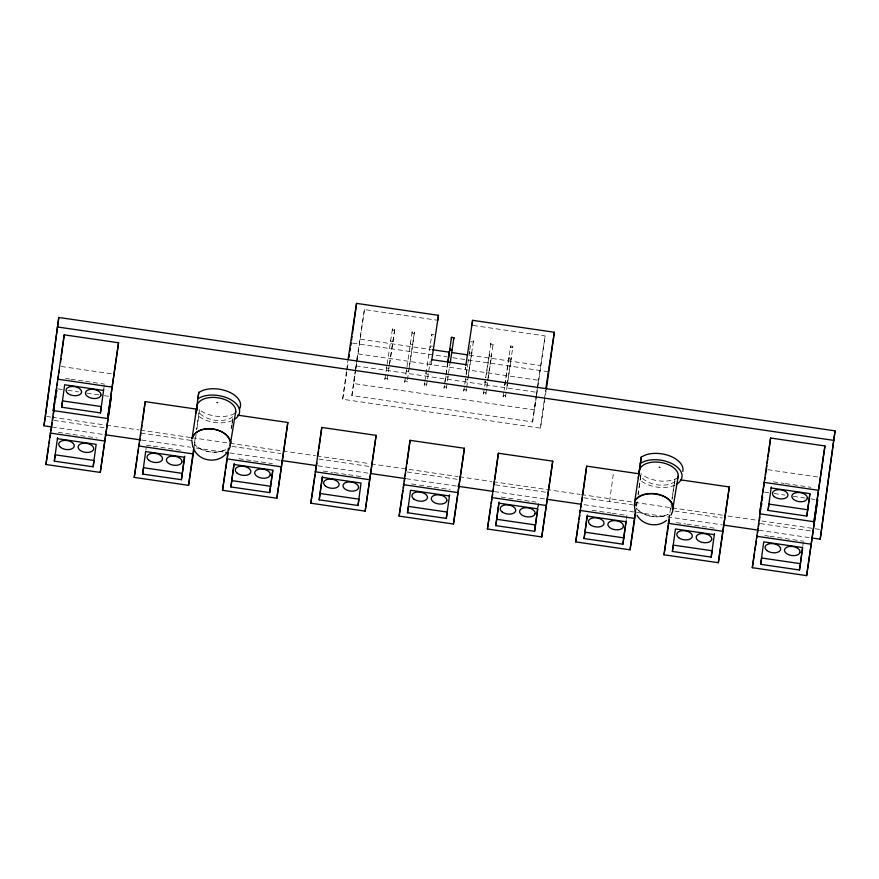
<?xml version="1.0" encoding="UTF-8"?>
<svg xmlns="http://www.w3.org/2000/svg" width="879" height="879" viewBox="0 0 879 879"><rect width="100%" height="100%" fill="white"/><g stroke="black" fill="none" stroke-linecap="round" stroke-linejoin="round"><path stroke-width="0.66" stroke-dasharray="4.39 3.3" d="M103.722 389.397L104.26 385.431M196.149 434.468L194.446 446.4M196.863 429.227L199.533 409.581L196.489 429.721M231.54 428.952L232.243 423.711M232.43 422.403L232.957 418.47M546.134 390.584L540.453 428.139L342.667 399.253L346.425 371.575M346.601 370.257L347.853 361.027M536.432 396.495L532.586 421.953L351.875 395.55L354.984 372.641M355.171 371.29L356.709 360.555M355.523 370.048L353.699 383.53L534.41 409.922L536.234 396.451M355.709 368.697L357.72 353.874L538.431 380.277L536.421 395.1M355.929 368.751L364.422 309.562L437.775 320.275M384.87 379.442L385.046 378.102L387.375 378.442L387.199 379.783L384.87 379.442L392.452 328.68L394.781 329.021L387.199 379.783M386.705 366.664L386.518 368.004L388.848 368.345L394.781 329.021M392.452 328.68L392.265 330.021L394.594 330.361M404.692 382.288L404.878 380.937L407.208 381.277L407.021 382.629L404.692 382.288L405.516 376.86M406.428 369.685L406.252 371.037L408.581 371.377L414.503 332.042L412.174 331.702L405.691 375.52M412.174 331.702L411.998 333.053L414.328 333.394L407.021 382.629M414.328 333.394L414.503 332.042M424.216 385.288L424.414 383.848L426.744 384.189L426.546 385.628L424.216 385.288L424.634 382.574M426.084 372.465L425.897 373.905L428.227 374.245L428.414 372.806M434.16 334.822L431.831 334.481L431.633 335.921L433.962 336.261M431.578 360.884L431.084 364.587L431.479 361.906M444.027 388.133L444.214 386.694L446.543 387.035L446.356 388.474L444.027 388.133L444.433 385.42M448.125 375.674L447.927 377.113L445.598 376.772M465.573 367.114L465.233 369.576L465.639 366.895M463.727 390.99L463.925 389.551L466.244 389.891L466.057 391.331L463.727 390.99L464.541 385.485M465.474 378.19L465.288 379.629L467.617 379.97L473.55 340.547L471.221 340.206M469.661 351.567L469.474 353.006L471.792 353.347L471.99 351.908L469.661 351.567L469.254 354.281M473.55 340.547L473.352 341.986L471.023 341.645L469.177 353.852M487.307 382.881L484.977 382.541L485.175 381.101M483.472 393.935L483.659 392.495L485.988 392.836L485.801 394.275L483.472 393.935L485.713 378.926M489.405 354.512L489.207 355.951L491.537 356.292L491.735 354.852L489.405 354.512L485.933 377.651M490.911 343.118L490.724 344.557L493.053 344.898L493.24 343.458L490.911 343.118L484.977 382.541M503.118 396.825L503.315 395.385L505.645 395.726L505.447 397.165L503.118 396.825L503.931 391.309M504.689 385.376L510.633 345.952L512.951 346.293L507.018 385.705L504.689 385.376L504.887 383.936M509.062 357.401L508.864 358.841L511.193 359.181L511.391 357.742L509.062 357.401L504.15 390.034M510.633 345.952L510.435 347.392L512.765 347.721L512.951 346.293M507.018 385.705L507.216 384.277M532.586 421.953L535.696 399.044M535.882 397.693L545.134 335.954L473.254 325.461M536.64 395.154L545.134 335.954M540.453 428.139L544.211 400.472M544.387 399.154L545.639 389.924M537.882 507.798L538.607 502.513L537.838 507.579M609.576 501.546L613.674 471.408M626.364 519.379L626.903 515.413M637.286 501.59L636.143 509.545M638.176 495.031L641.022 474.067L637.978 494.218M670.886 509.172L671.424 505.238M672.314 498.69L674.984 479.033L671.93 499.173M802.78 546.496L803.318 542.53M145.837 450.312L146.222 447.785M194.457 443.148L195.468 436.434M231.463 427.963L231.869 425.282M232.067 423.942L232.88 418.569M342.667 399.253L348.348 361.687M356.918 359.225L364.422 309.562M351.875 395.55L355.731 370.092M424.832 381.211L431.831 334.481M426.546 385.628L427.359 380.113M427.579 378.838L430.238 361.126M447.642 363.126L444.631 383.98L445.873 375.926M446.071 374.564L447.719 363.719M446.356 388.474L449.971 363.466M466.101 374.201L467.123 367.345M464.749 384.211L465.969 375.992M466.189 374.718L467.815 363.785M468.035 362.511L468.43 359.709M466.057 391.331L466.463 388.617M466.672 387.265L471.99 351.908M487.702 380.091L493.24 343.458M485.801 394.275L486.603 388.76M486.823 387.485L488.043 379.267M488.263 377.992L491.735 354.852M505.447 397.165L511.391 357.742M636.143 506.293L636.759 502.272M669.908 512.6L671.116 504.546M217.102 403.109L217.311 402.153M659.558 467.749L659.766 466.793M668.425 514.226C658.162 519.236 643.78 516.973 636.297 508.117C643.615 516.951 657.481 518.874 667.809 514.644M432.49 346.205L430.161 345.865L429.963 347.304L432.292 347.644M360.401 339.206L431.314 349.567M469.265 355.116L541.112 365.609M352.545 343.107L447.367 356.951M452.795 357.742L548.979 371.795M355.907 365.906L536.619 392.298M61.31 366.477L111.567 373.817M767.686 469.661L817.953 477.011M65.628 378.442L69.639 379.025M70.979 379.223L84.362 381.178M85.702 381.376L104.436 384.112M773.344 481.824L784.057 483.395M785.386 483.582L810.823 487.296M58.256 388.936L62.332 389.54M67.771 390.331L78.638 391.913M86.779 393.111L99.008 394.891M104.447 395.682L108.524 396.286M764.631 492.13L768.707 492.723M774.146 493.515L785.013 495.108M793.166 496.294L805.384 498.085M810.823 498.876L814.899 499.47M46.741 416.492L50.817 417.085M52.169 417.283L105.095 425.018M106.458 425.216L139.025 429.974M140.376 430.172L190.589 437.511M191.952 437.709L228.595 443.06M229.946 443.258L281.511 450.795M282.873 450.993L315.44 455.751M316.803 455.948L369.729 463.672M371.081 463.87L457.937 476.561M459.288 476.759L491.855 481.516M493.218 481.714L580.074 494.405M581.426 494.602L670.996 507.688M672.347 507.886L722.56 515.215M727.988 516.017L756.489 520.17M761.917 520.972L820.272 529.488M53.982 420.382L106.963 428.128M140.926 433.083L192.545 440.632M231.935 446.378L280.84 453.52M318.879 459.08L369.136 466.419M407.175 471.979L458.794 479.516M495.47 484.878L545.738 492.218M583.766 497.778L632.671 504.92M674.786 511.073L722.329 518.017M760.368 523.576L810.625 530.916M52.092 426.985L103.656 434.512M141.662 440.06L190.512 447.202M195.94 447.993L224.442 452.158M229.869 452.949L280.082 460.288M318.077 465.837L369.641 473.374M406.285 478.725L456.498 486.054M494.492 491.614L544.705 498.942M584.063 504.689L635.627 512.226M636.989 512.424L722.483 524.917M759.126 530.268L809.328 537.596M58.311 432.347L71.693 434.303M73.023 434.501L97.119 438.017M146.606 445.246L151.957 446.027M153.298 446.224L182.744 450.531M238.912 458.739L252.295 460.684M253.635 460.882L272.38 463.618M323.197 471.045L332.57 472.419M333.91 472.605L347.293 474.561M348.622 474.759L362.005 476.715M411.493 483.944L418.184 484.922M419.525 485.12L432.907 487.076M434.248 487.274L450.312 489.614M501.129 497.042L515.852 499.195M517.193 499.382L530.575 501.338M531.916 501.535L535.926 502.118M592.105 510.325L610.839 513.061M612.18 513.259L625.562 515.215M676.39 522.642L685.752 524.005M687.092 524.203L708.507 527.334M709.847 527.532L715.198 528.312M764.686 535.542L768.696 536.124M770.037 536.322L803.494 541.211M658.832 467.123L660.503 467.408M216.377 402.494L218.047 402.78M232.693 416.778A19.613 11.328 8.6 0 1 212.872 419.876A19.613 11.328 8.6 0 1 197.292 409.515M232.693 420.349A23.535 13.603 8.6 0 1 197.654 415.393M234.704 413.471A23.535 13.603 8.6 0 1 198.61 409.065M675.149 481.417A19.613 11.328 8.6 0 1 655.327 484.505A19.613 11.328 8.6 0 1 639.747 474.155M675.149 484.977A23.535 13.603 8.6 0 1 640.11 480.033M678.127 477.506A23.535 13.603 8.6 0 1 641.066 473.704M390.792 340.118L390.606 341.459L392.935 341.799L393.122 340.459L390.792 340.118M410.614 342.953L410.438 344.304L412.767 344.645L412.943 343.293L410.614 342.953M225.969 449.587C215.893 454.465 202.28 452.355 194.402 444.313C202.324 452.311 215.915 454.553 225.969 449.587"/><path stroke-width="1.32" d="M52.092 426.985L43.95 425.788L58.805 317.462L835.05 430.853L820.195 539.19L812.053 537.992M45.389 416.294L58.805 317.462M100.261 472.441L111.237 396.682L100.261 472.441L45.928 464.497L54.058 407.537M53.245 410.592L64.222 334.833L118.555 342.766L107.59 418.536L53.245 410.592L56.695 387.76M52.63 420.184L53.158 416.261M53.52 413.635L54.048 409.702M55.476 399.22L55.827 396.605M56.366 392.671L56.717 390.056L56.289 392.77M60.486 362.346L61.014 358.412M61.376 355.797L64.222 334.833M54.3 461.145L55.256 454.817L94.064 460.486L93.108 466.815L54.3 461.145L57.585 437.632M61.618 407.23L62.574 400.901L101.393 406.57L100.437 412.899L61.618 407.23L64.672 384.771L103.48 390.441M93.108 466.815L96.163 444.345L57.344 438.676M100.437 412.899L103.722 389.397M107.59 418.536L118.555 342.766M194.039 449.081L188.556 485.34L134.223 477.396L145.2 401.637L196.819 409.174M141.464 429.15L141.991 425.227M142.354 422.601L145.2 401.637M142.596 474.045L145.65 451.575L184.458 457.245L181.404 479.714L142.596 474.045L143.552 467.716L182.371 473.385L181.404 479.714M182.546 472.056L184.7 456.201M195.863 413.372L198.808 392.364L203.082 390.309A23.535 13.603 8.6 0 1 230.705 392.803A23.535 13.603 8.6 0 1 239.451 409.043M188.556 485.34L193.841 447.18M237.572 415.13L287.829 422.48L276.852 498.239L222.519 490.295L228.419 448.114M230.891 486.944L233.946 464.475L272.754 470.144L269.71 492.614L230.891 486.944L234.188 463.431M269.71 492.614L272.82 470.419M276.852 498.239L287.829 422.48M310.814 503.195L321.791 427.436L376.124 435.369L365.159 511.138L310.814 503.195L315.078 475.001M318.055 454.948L318.583 451.026M318.945 448.4L321.791 427.436M319.187 499.843L322.241 477.374L361.049 483.043L358.006 505.513L319.187 499.843L322.483 476.33M351.545 340.272L352.083 336.316M352.446 333.679L356.555 303.376L438.456 315.33L437.775 320.275M365.159 511.138L376.124 435.369M399.11 516.094L410.086 440.335L464.42 448.268L453.454 524.038L399.11 516.094L402.978 490.581M405.999 470.474L406.527 466.54M406.889 463.925L410.086 440.335M407.482 512.743L408.449 506.403L447.257 512.072L446.301 518.412L407.482 512.743L410.537 490.273L449.356 495.943M449.96 348.71L449.762 350.15L452.092 350.49L452.289 349.051M451.345 338.789L451.542 337.349L453.872 337.69L453.674 339.129M471.935 325.263L472.605 320.33L554.341 332.262L546.342 389.232M446.301 518.412L449.587 494.899M453.454 524.038L464.42 448.268M487.416 528.993L498.382 453.234L552.726 461.167L541.75 536.937L487.416 528.993L490.867 506.161M494.119 484.681L494.47 482.055M494.822 479.44L498.382 453.234M495.789 525.631L498.832 503.173L537.651 508.842L534.597 531.301L495.789 525.631L499.074 502.129M534.597 531.301L537.706 509.117M541.75 536.937L552.726 461.167M635.737 512.226L630.045 549.825L575.712 541.893L586.678 466.134L639.659 473.869M582.766 494.954L586.678 466.134M584.085 538.53L587.128 516.072L625.947 521.741L622.892 544.2L584.085 538.53L587.37 515.028M622.892 544.2L626.189 520.698M638.319 478.011L641.274 457.003L645.538 454.948A23.535 13.603 8.6 0 1 671.446 456.619A23.535 13.603 8.6 0 1 682.807 471.441M639.275 471.682L641.274 457.003M630.045 549.825L635.539 510.325M680.412 479.824L729.317 486.966L718.341 562.725L664.008 554.792L669.501 515.292M672.38 551.43L673.336 545.101L712.144 550.77L711.188 557.099L672.38 551.43L675.435 528.971L714.242 534.641M711.188 557.099L714.484 533.597M718.341 562.725L729.317 486.966M806.636 575.624L817.613 499.865L806.636 575.624L752.303 567.691L760.84 508.04M759.632 513.786L770.597 438.017L824.941 445.961L813.965 521.719L759.632 513.786L762.467 494.987M759.357 520.753L759.895 516.83M761.324 506.348L761.675 503.722M762.214 499.788L762.565 497.173M766.323 469.463L766.862 465.54M767.213 462.914L767.752 458.981M768.103 456.366L770.597 438.017M760.676 564.329L763.73 541.871L802.538 547.54L799.483 569.999L760.676 564.329L761.632 558L800.45 563.67L802.604 547.815M809.922 493.91L806.812 516.094L768.004 510.424L771.29 486.911M806.812 516.094L809.867 493.635L771.048 487.966M813.965 521.719L824.941 445.961M820.195 539.19L835.05 430.853M43.95 425.788L45.181 417.657M57.102 385.079L57.509 382.398M57.915 379.706L58.53 375.674M58.937 372.993L59.343 370.312M54.465 404.856L54.872 402.164M55.476 398.143L55.882 395.451M45.928 464.497L48.774 445.697M49.18 443.016L49.587 440.335M49.982 437.643L50.597 433.611M51.004 430.93L51.411 428.249M51.817 425.557L52.224 422.876M134.223 477.396L137.476 455.915M137.882 453.223L138.486 449.202M138.893 446.51L139.3 443.829M139.706 441.148L140.113 438.456M140.519 435.775L140.926 433.083M198.808 392.364L197.852 398.692L202.126 396.638A23.535 13.603 8.6 0 1 232.847 400.978A23.535 13.603 8.6 0 1 234.715 419.206M192.094 438.302L196.863 406.505M222.519 490.295L225.365 471.496M225.771 468.815L227.189 459.409M227.595 456.728L228.002 454.036M230.067 445.95L235.759 411.46M315.693 470.968L316.912 462.914M348.04 359.72L356.555 303.376M348.952 357.665L349.359 354.973M349.974 350.952L350.38 348.271M350.787 345.59L351.193 342.909M358.006 505.513L358.962 499.173L320.143 493.504M403.384 487.9L403.988 483.868M404.395 481.187L404.801 478.495M405.208 475.814L405.615 473.122M431.688 360.566L438.456 315.33M447.653 363.214L451.542 337.349M447.916 362.357L449.565 351.501M450.246 362.697L453.872 337.69M465.837 365.554L472.605 320.33M491.273 503.48L491.877 499.448M492.284 496.767L492.69 494.075M493.097 491.394L493.504 488.713M545.826 388.606L554.341 332.262M575.712 541.893L578.756 521.752M579.162 519.06L579.766 515.039M580.173 512.347L580.579 509.666M580.986 506.974L581.393 504.293L547.419 499.338M581.799 501.612L582.414 497.58M672.677 510.117C675.424 497.822 658.228 493.108 648.713 493.734C643.604 494.207 637.769 495.701 635.077 500.514C633.737 502.843 635.814 509.304 634.539 502.788L639.319 471.133A19.613 11.328 8.6 0 1 662.206 462.717A19.613 11.328 8.6 0 1 677.313 478.934M664.008 554.792L666.645 537.333M667.051 534.652L668.479 525.246M668.886 522.565L669.293 519.874M672.523 510.589L678.214 476.088M762.873 492.295L764.301 482.901M764.708 480.209L765.115 477.528M765.521 474.836L766.125 470.814M761.247 505.359L761.654 502.667M762.06 499.986L762.467 497.305M752.303 567.691L754.534 552.924M754.94 550.232L756.369 540.838M756.775 538.146L757.182 535.465M757.588 532.773L758.192 528.751M758.599 526.06L759.006 523.379M768.004 510.424L768.96 504.096L807.768 509.765M799.483 569.999L800.253 564.933M191.996 438.775C196.731 421.975 232.583 427.721 230.221 445.488M192.072 438.16C198.28 422.964 228.035 427.403 230.968 443.115M635.385 500.085C644.867 488.801 670.216 492.548 673.424 507.743M228.496 450.52L230.177 446.763M670.952 515.16L672.633 511.391M226.694 452.96C218.816 463.497 200.95 462.123 194.611 450.674M666.535 520.368C657.679 527.96 642.813 525.466 637.066 515.303M640.308 463.332L644.582 461.277A23.535 13.603 8.6 0 1 675.303 465.617A23.535 13.603 8.6 0 1 677.171 483.846M432.677 349.765L448.938 352.149M451.652 352.545L467.914 354.918M431.754 359.654L465.903 364.642M57.377 326.955L833.611 440.357M57.52 379.146L111.853 387.079M763.895 482.34L818.239 490.273M105.019 434.709L140.299 439.863M225.793 452.355L228.507 452.751M281.434 460.486L316.715 465.639M371.004 473.572L404.933 478.528M457.849 486.252L493.141 491.405M723.835 525.115L757.764 530.07M50.202 433.05L104.535 440.994M138.497 445.95L192.831 453.894M226.793 458.849L281.126 466.793M315.089 471.748L369.422 479.692M403.384 484.648L457.728 492.592M491.68 497.547L546.024 505.491M579.986 510.446L634.319 518.379M668.282 523.346L722.615 531.279M756.577 536.245L810.91 544.178M231.847 480.604L270.666 486.285M496.745 519.302L535.553 524.972M585.04 532.202L623.848 537.871M635.341 511.787L634.177 504.788M192.886 447.147L191.721 440.148M197.292 409.515A19.613 11.328 8.6 0 1 216.377 397.572A19.613 11.328 8.6 0 1 235.297 413.383M807.329 498.371L807.285 497.173A7.845 4.538 8.6 0 0 799.396 492.526A7.845 4.538 8.6 0 0 791.847 495.855L791.902 497.053A7.845 4.538 8.6 0 0 799.78 501.7A7.845 4.538 8.6 0 0 807.329 498.371M800.011 552.287L799.956 551.089A7.845 4.538 8.6 0 0 792.078 546.441A7.845 4.538 8.6 0 0 784.529 549.76L784.573 550.957A7.845 4.538 8.6 0 0 792.462 555.605A7.845 4.538 8.6 0 0 800.011 552.287M711.715 539.387L711.66 538.19A7.845 4.538 8.6 0 0 703.782 533.542A7.845 4.538 8.6 0 0 696.234 536.86L696.278 538.058A7.845 4.538 8.6 0 0 704.167 542.706A7.845 4.538 8.6 0 0 711.715 539.387M623.42 526.488L623.365 525.29A7.845 4.538 8.6 0 0 615.487 520.643A7.845 4.538 8.6 0 0 607.927 523.972L607.982 525.159A7.845 4.538 8.6 0 0 615.86 529.806A7.845 4.538 8.6 0 0 623.42 526.488M535.124 513.589L535.069 512.391A7.845 4.538 8.6 0 0 527.191 507.743A7.845 4.538 8.6 0 0 519.632 511.073L519.687 512.27A7.845 4.538 8.6 0 0 527.565 516.907A7.845 4.538 8.6 0 0 535.124 513.589M446.818 500.689L446.774 499.492A7.845 4.538 8.6 0 0 438.885 494.844A7.845 4.538 8.6 0 0 431.336 498.173L431.391 499.371A7.845 4.538 8.6 0 0 439.269 504.019A7.845 4.538 8.6 0 0 446.818 500.689M358.522 487.79L358.478 486.592A7.845 4.538 8.6 0 0 350.589 481.945A7.845 4.538 8.6 0 0 343.041 485.274L343.085 486.472A7.845 4.538 8.6 0 0 350.974 491.119A7.845 4.538 8.6 0 0 358.522 487.79M270.227 474.891L270.183 473.693A7.845 4.538 8.6 0 0 262.294 469.045A7.845 4.538 8.6 0 0 254.745 472.375L254.789 473.572A7.845 4.538 8.6 0 0 262.678 478.22A7.845 4.538 8.6 0 0 270.227 474.891M181.931 461.991L181.876 460.794A7.845 4.538 8.6 0 0 173.998 456.146A7.845 4.538 8.6 0 0 166.45 459.475L166.494 460.673A7.845 4.538 8.6 0 0 174.383 465.321A7.845 4.538 8.6 0 0 181.931 461.991M100.953 395.187L100.909 393.99A7.845 4.538 8.6 0 0 93.02 389.342A7.845 4.538 8.6 0 0 85.472 392.671L85.516 393.858A7.845 4.538 8.6 0 0 93.405 398.506A7.845 4.538 8.6 0 0 100.953 395.187M93.635 449.092L93.581 447.894A7.845 4.538 8.6 0 0 85.702 443.247A7.845 4.538 8.6 0 0 78.143 446.576L78.198 447.774A7.845 4.538 8.6 0 0 86.076 452.421A7.845 4.538 8.6 0 0 93.635 449.092M590.347 524.763A7.845 4.538 8.6 0 0 603.609 524.653A7.845 4.538 8.6 0 0 594.852 517.753A7.845 4.538 8.6 0 0 590.347 524.763M413.756 498.964A7.845 4.538 8.6 0 0 427.018 498.854A7.845 4.538 8.6 0 0 418.25 491.965A7.845 4.538 8.6 0 0 413.756 498.964M325.461 486.065A7.845 4.538 8.6 0 0 338.712 485.955A7.845 4.538 8.6 0 0 329.955 479.066A7.845 4.538 8.6 0 0 325.461 486.065M237.154 473.166A7.845 4.538 8.6 0 0 250.416 473.056A7.845 4.538 8.6 0 0 241.659 466.167A7.845 4.538 8.6 0 0 237.154 473.166M148.859 460.277A7.845 4.538 8.6 0 0 162.121 460.156A7.845 4.538 8.6 0 0 153.364 453.267A7.845 4.538 8.6 0 0 148.859 460.277M60.563 447.378A7.845 4.538 8.6 0 0 73.825 447.257A7.845 4.538 8.6 0 0 65.068 440.368A7.845 4.538 8.6 0 0 60.563 447.378M67.881 393.462A7.845 4.538 8.6 0 0 81.143 393.352A7.845 4.538 8.6 0 0 72.386 386.452A7.845 4.538 8.6 0 0 67.881 393.462M502.052 511.864A7.845 4.538 8.6 0 0 515.314 511.754A7.845 4.538 8.6 0 0 506.546 504.865A7.845 4.538 8.6 0 0 502.052 511.864M678.643 537.662A7.845 4.538 8.6 0 0 691.905 537.552A7.845 4.538 8.6 0 0 683.148 530.652A7.845 4.538 8.6 0 0 678.643 537.662M766.938 550.562A7.845 4.538 8.6 0 0 780.2 550.441A7.845 4.538 8.6 0 0 771.443 543.552A7.845 4.538 8.6 0 0 766.938 550.562M774.267 496.657A7.845 4.538 8.6 0 0 787.529 496.536A7.845 4.538 8.6 0 0 778.761 489.647A7.845 4.538 8.6 0 0 774.267 496.657"/></g></svg>
